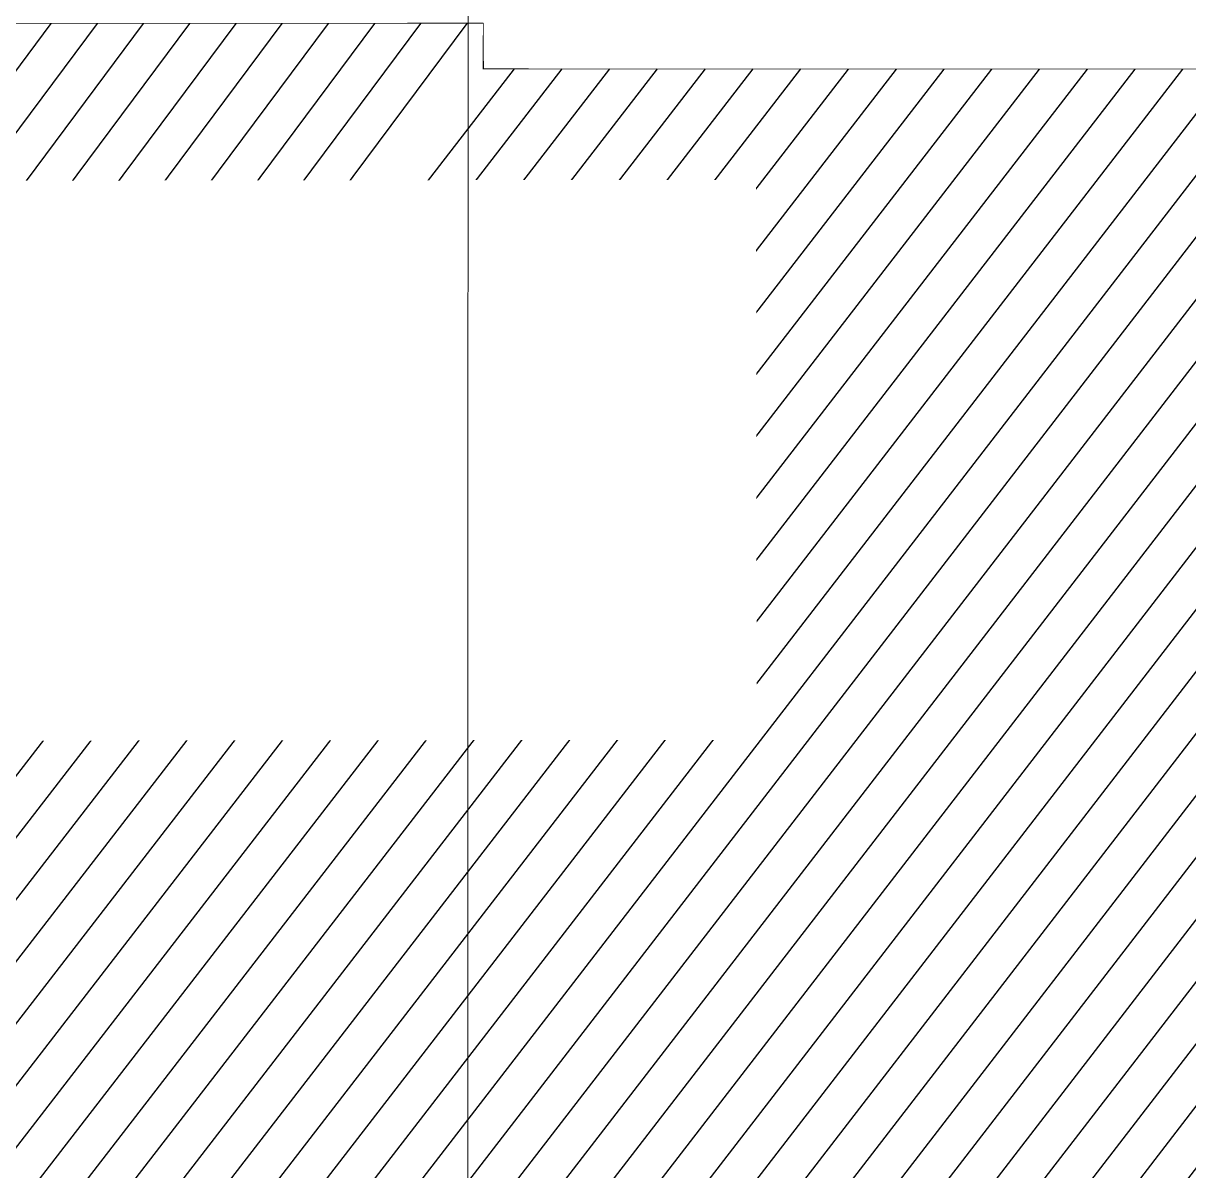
# Model space of a CAD drawing. Header units: centimetres. Extents: x -6122352 to 7132207, y -1694241 to 1947892.
# Drawn here: x 141183 to 148881, y -120280 to -112699 of the extents above; entities that cross this region are included whole.
import ezdxf

# ---------------------------------------------------------------- set-up
doc = ezdxf.new("R2010")
doc.units = ezdxf.units.CM
doc.header["$MEASUREMENT"] = 0
for name, pattern in [('2. HG-ST XR COL 3A (5V 7V 9V 11V - GF (4M & 5D-E)$0$HIDDEN', [0.375, 0.25, -0.125]), ('DASHED2', [0.375, 0.25, -0.125]), ('XR-AR-END-SETTING OUT PLAN$0$23585-XR-AR-END-GROUND FLOOR$0$HIDDEN', [0.375, 0.25, -0.125]), ('XR-AR-MID-SETTING OUT FOR MASTER$0$23585-XR-AR-MID-GROUND FLOOR$0$23261-XR-AR-SI-GF$0$HIDDEN', [0.375, 0.25, -0.125]), ('XR-AR-MID-SETTING OUT FOR MASTER$0$23585-XR-AR-MID-GROUND FLOOR$0$945-4P-1-101-GROUND FLOOR PLAN$0$XR-MIDDLE-GROUND FLOOR PLAN$0$HIDDEN', [9.524999999999999, 6.35, -3.175])]:
    doc.linetypes.add(name, pattern=pattern)
doc.layers.add('23585-XR-AR-DAMAC PLOT LIMITS$0$1-End units', color=7, linetype='Continuous', lineweight=5, true_color=0xf8991e)
for name, color, linetype, lineweight in [('23585-XR-AR-DAMAC PLOT LIMITS$0$1-Mid units', 41, 'Continuous', 5), ('@ Foundations', 4, 'DASHED2', 50), ('A-ANNO-TEXT', 3, 'Continuous', 25), ('XR-AR-END-SETTING OUT PLAN$0$23585-XR-AR-END-GROUND FLOOR$0$A-FLOR-UNDR', 8, 'XR-AR-END-SETTING OUT PLAN$0$23585-XR-AR-END-GROUND FLOOR$0$HIDDEN', 5), ('XR-AR-END-SETTING OUT PLAN$0$23585-XR-AR-END-GROUND FLOOR$0$A-GLAZ-SILL', 8, 'Continuous', 5), ('XR-AR-END-SETTING OUT PLAN$0$23585-XR-AR-END-GROUND FLOOR$0$A-GLAZ-WNDO', 232, 'Continuous', 9), ('XR-AR-END-SETTING OUT PLAN$0$23585-XR-AR-END-GROUND FLOOR$0$A-WALL', 7, 'Continuous', 30), ('XR-AR-END-SETTING OUT PLAN$0$23585-XR-AR-END-GROUND FLOOR$0$S-COLS', 51, 'Continuous', 40), ('XR-AR-END-SETTING OUT PLAN$0$23585-XR-AR-END-GROUND FLOOR$0$S-COLS-PATT', 8, 'Continuous', 5), ('XR-AR-MID-SETTING OUT FOR MASTER$0$23585-XR-AR-MID-GROUND FLOOR$0$$A-GLAZ-WNDO', 232, 'Continuous', 9), ('XR-AR-MID-SETTING OUT FOR MASTER$0$23585-XR-AR-MID-GROUND FLOOR$0$$A-WALL', 1, 'Continuous', 5), ('XR-AR-MID-SETTING OUT FOR MASTER$0$23585-XR-AR-MID-GROUND FLOOR$0$A-EQUP-KITN-PLAN', 202, 'Continuous', 9), ('XR-AR-MID-SETTING OUT FOR MASTER$0$23585-XR-AR-MID-GROUND FLOOR$0$A-FLOR-OVHD', 9, 'XR-AR-MID-SETTING OUT FOR MASTER$0$23585-XR-AR-MID-GROUND FLOOR$0$23261-XR-AR-SI-GF$0$HIDDEN', 15), ('XR-AR-MID-SETTING OUT FOR MASTER$0$23585-XR-AR-MID-GROUND FLOOR$0$A-GLAZ-SILL', 8, 'Continuous', 5), ('XR-AR-MID-SETTING OUT FOR MASTER$0$23585-XR-AR-MID-GROUND FLOOR$0$A-GLAZ-WNDO', 232, 'Continuous', 9), ('XR-AR-MID-SETTING OUT FOR MASTER$0$23585-XR-AR-MID-GROUND FLOOR$0$A-WALL', 7, 'Continuous', 30), ('XR-AR-MID-SETTING OUT FOR MASTER$0$23585-XR-AR-MID-GROUND FLOOR$0$S-COLS', 51, 'Continuous', 40)]:
    doc.layers.add(name, color=color, linetype=linetype, lineweight=lineweight)
for name, color, linetype in [('@MI-REF LAYER', 7, 'Continuous'), ('B_TH_8', 7, 'Continuous'), ('XR-AR-END-SETTING OUT PLAN$0$23585-XR-AR-END-GROUND FLOOR$0$A-Flor-Hral', 3, 'Continuous'), ('XR-AR-END-SETTING OUT PLAN$0$23585-XR-AR-END-GROUND FLOOR$0$A-Flor-Strs', 1, 'Continuous'), ('XR-AR-MID-SETTING OUT FOR MASTER$0$23585-XR-AR-MID-GROUND FLOOR$0$A-Flor-Hral', 3, 'Continuous'), ('XR-AR-MID-SETTING OUT FOR MASTER$0$23585-XR-AR-MID-GROUND FLOOR$0$A-Flor-Strs', 1, 'Continuous'), ('XR-AR-MID-SETTING OUT FOR MASTER$0$23585-XR-AR-MID-GROUND FLOOR$0$G-SHAD-20', 251, 'Continuous'), ('XR-AR-MID-SETTING OUT FOR MASTER$0$23585-XR-AR-MID-GROUND FLOOR$0$GS-HATCH-FLOOR TILE', 251, 'Continuous')]:
    doc.layers.add(name, color=color, linetype=linetype)

# ---------------------------------------------------------------- blocks, each defined once
blk = doc.blocks.new('23585-XR-AR-DAMAC PLOT LIMITS')
at = {"layer": '23585-XR-AR-DAMAC PLOT LIMITS$0$1-End units', "color": 251, "true_color": 0x636466}
blk.add_lwpolyline([(496586.7324999999, 2768913.647299999), (496580.5493000001, 2768906.8991), (496562.8545000004, 2768923.1131), (496569.0373, 2768929.861099999)], close=True, dxfattribs=at)
at = {"layer": '23585-XR-AR-DAMAC PLOT LIMITS$0$1-Mid units', "color": 251, "true_color": 0x636466}
blk.add_lwpolyline([(496590.7858999996, 2768918.0711), (496586.7324999999, 2768913.647299999), (496569.0373, 2768929.861099999), (496573.0906999996, 2768934.284700001)], close=True, dxfattribs=at)
blk = doc.blocks.new('A$Cf093b529')
at = {"layer": 'A-ANNO-TEXT'}
blk.add_blockref('23585-XR-AR-DAMAC PLOT LIMITS', (-495391.9901121984, -2768603.441896566), dxfattribs=at)
blk = doc.blocks.new('XR-AR-END-SETTING OUT PLAN$0$23585-XR-AR-END-GROUND FLOOR$0$A$C75a8815d')
at = {"layer": 'XR-AR-END-SETTING OUT PLAN$0$23585-XR-AR-END-GROUND FLOOR$0$S-COLS', "color": 252, "lineweight": 30}
for points in [[(6049.830236434937, 13227.55946516991), (6049.830236434937, 12227.55946421623), (6249.830236196518, 12227.55946421623), (6249.830236434937, 13227.55946469307)], [(6049.860461950302, 10644.6474583149), (6049.860461473465, 9444.647458553314), (6249.860461711884, 9444.647458791733), (6249.860461950302, 10644.64745926857)]]:
    blk.add_lwpolyline(points, close=True, dxfattribs=at)
blk = doc.blocks.new('XR-AR-END-SETTING OUT PLAN')
at = {"layer": 'XR-AR-END-SETTING OUT PLAN$0$23585-XR-AR-END-GROUND FLOOR$0$A-Flor-Hral', "color": 8}
for p, q in [((7060.101680293679, 13799.99880361557), (9050.100478127599, 13799.9988026619)), ((7060.101679638028, 13749.99880170822), (7060.101680293679, 13799.99880361557)), ((7060.101679638028, 13749.99880170822), (9050.100473538041, 13749.99880218506)), ((7060.101679697633, 12849.9988026619), (8050.101679816842, 12849.99880218506)), ((7060.101679816842, 12799.99880218506), (7060.101679697633, 12849.9988026619)), ((7060.101679816842, 12799.99880218506), (8000.101679638028, 12799.9988026619)), ((8000.101679816842, 11526.76096343994), (8000.101679638028, 12799.9988026619)), ((8050.101679697633, 11545.01038455963), (8050.101679816842, 12849.99880218506))]:
    blk.add_line(p, q, dxfattribs=at)
at = {"layer": 'XR-AR-END-SETTING OUT PLAN$0$23585-XR-AR-END-GROUND FLOOR$0$A-Flor-Strs', "color": 8}
for p, q in [((7110.101679757237, 13849.9988026619), (9050.101679757237, 13849.99880218506)), ((7110.101679816842, 13799.9988026619), (7110.101679757237, 13849.9988026619)), ((7390.101679459214, 13799.99880361557), (7390.101679816842, 13849.9988026619)), ((7670.101679638028, 13799.9988026619), (7670.101679340005, 13849.9988026619)), ((7950.101679816842, 13799.99880218506), (7950.101679757237, 13849.9988026619)), ((7110.101679638028, 12849.99880313873), (7110.101679995656, 13749.9988026619)), ((7390.101679995656, 12849.99880218506), (7390.101679161191, 13749.99880218506)), ((7670.101679697633, 12849.99880170822), (7670.101679697633, 13749.9988026619)), ((7950.101679220796, 12849.9988026619), (7950.101679757237, 13749.9988026619)), ((7110.101679697633, 12749.99880170822), (7110.101679697633, 12799.99880218506)), ((7390.101679518819, 12749.99880313873), (7390.101679816842, 12799.9988026619)), ((7670.101679161191, 12749.99880313873), (7670.101679101586, 12799.9988026619)), ((7950.101679757237, 12799.99880218506), (7950.101679638028, 11508.51154327393)), ((7950.101679876447, 12749.9988026619), (8000.101679638028, 12749.99880313873)), ((8050.101680055261, 12749.9988026619), (9050.097146704793, 12749.99880313873)), ((8000.101679697633, 12469.9988026619), (7950.101679697633, 12469.9988026619)), ((8050.101679340005, 12469.9988026619), (9050.097712770104, 12469.99880218506))]:
    blk.add_line(p, q, dxfattribs=at)
blk.add_lwpolyline([(8550.099979057908, 12189.9988026619), (8550.099979355931, 13299.9988026619), (7110.101679578424, 13299.9988026619)], dxfattribs=at)
at = {"layer": 'XR-AR-END-SETTING OUT PLAN$0$23585-XR-AR-END-GROUND FLOOR$0$A-Flor-Strs', "color": 8, "const_width": 19.99999999999999}
blk.add_lwpolyline([(8325.09997971356, 12329.9988026619), (8550.099979057908, 12189.9988026619), (8775.099979296327, 12329.9988026619)], dxfattribs=at)
at = {"layer": 'XR-AR-END-SETTING OUT PLAN$0$23585-XR-AR-END-GROUND FLOOR$0$A-Flor-Strs', "color": 8}
blk.add_circle((7110.101679578424, 13299.9988026619), 41.76135575145592, dxfattribs=at)
at = {"layer": 'XR-AR-END-SETTING OUT PLAN$0$23585-XR-AR-END-GROUND FLOOR$0$A-FLOR-UNDR', "color": 8, "ltscale": 5}
blk.add_line((7950.111738577485, 12650.00183916092), (9050.101646974683, 12650.0021109581), dxfattribs=at)
at = {"layer": 'XR-AR-END-SETTING OUT PLAN$0$23585-XR-AR-END-GROUND FLOOR$0$A-GLAZ-SILL', "color": 252}
blk.add_line((3550.084660366178, 19523.35189294815), (8750.084660485387, 19523.35189342499), dxfattribs=at)
at = {"layer": 'XR-AR-END-SETTING OUT PLAN$0$23585-XR-AR-END-GROUND FLOOR$0$A-GLAZ-WNDO', "color": 252}
for p, q in [((6150.084660366178, 19773.35189342499), (8750.084660246968, 19773.35189294815)), ((7410.084660485387, 19623.35189294815), (7410.084660306573, 19773.35189294815)), ((7460.084660425782, 19773.35189247131), (7460.084660127759, 19623.35189342499)), ((8700.084660306573, 19623.35189294815), (8700.084660485387, 19773.35189342499)), ((8750.084660246968, 19773.35189294815), (8750.084660485387, 19523.35189342499)), ((8750.084660127759, 19623.35189294815), (6150.084660485387, 19623.35189294815))]:
    blk.add_line(p, q, dxfattribs=at)
blk.add_lwpolyline([(7460.084660306573, 19723.35189294815), (8700.084660604596, 19723.35189294815)], dxfattribs=at)
for points in [[(6150.084660425782, 19563.35189294815), (6230.084660366178, 19563.35189390182), (6230.084660485387, 19613.35189342499), (6150.084660485387, 19613.35189342499)], [(6230.084660366178, 19563.35189390182), (7440.084660246968, 19563.35189294815), (7440.084660246968, 19613.35189199448), (6230.084660485387, 19613.35189342499)], [(7520.084660544991, 19563.35189199448), (7440.084660246968, 19563.35189294815), (7440.084660246968, 19613.35189199448), (7520.084660485387, 19613.35189294815)]]:
    blk.add_lwpolyline(points, close=True, dxfattribs=at)
at = {"layer": 'XR-AR-END-SETTING OUT PLAN$0$23585-XR-AR-END-GROUND FLOOR$0$A-WALL', "color": 8}
for points in [[(9250.08550722897, 19773.2721414566), (8750.084660485387, 19773.35278987885), (8750.084660306573, 19523.27034950256), (9250.027719274163, 19523.38991355896)], [(9250.102083459496, 6650.001490592957), (9050.100989297032, 6650.001235485077), (9050.10098965466, 8750.000639915466), (6850.11106570065, 8750.002635478973), (6850.111066058278, 8700.0026679039), (6750.111065879464, 8700.002668380737), (6750.111065879464, 8750.000871658325), (6650.111065939069, 8750.000871658325), (6650.111065283418, 8850.002022743225), (6950.111065164208, 8850.002250671387), (6950.111065879464, 8899.99970960617), (7050.111065879464, 8899.99970817566), (7050.11106570065, 8850.002797603607), (9050.099628582597, 8850.000640392303), (9050.10098899901, 10349.9981546402), (7050.11106581986, 10349.99975156784), (7050.111065998673, 9799.999710083008), (6950.11106570065, 9799.999708652496), (6950.112433806062, 10550.00580835342), (7050.108891561627, 10550.00580835342), (7050.104876235127, 10449.99988079071), (9050.099116638303, 10449.9981546402), (9049.948119357228, 19523.36598014832), (9249.950268521905, 19523.36597967148)]]:
    blk.add_lwpolyline(points, close=True, dxfattribs=at)
blk.add_lwpolyline([(7250.100541964173, 12200.0021109581), (7250.100542083383, 11450.00580835342), (6950.09668238461, 11450.00602960587), (6950.103889837861, 12750.00211143494), (7950.111920431256, 12750.00211048126), (7950.111738994718, 12650.0021109581), (7100.100542083383, 12650.00211143494), (7100.10202242434, 12200.0021109581), (7250.100541964173, 12200.0021109581), (7250.100541964173, 12200.0021109581), (7250.100541964173, 12200.0021109581)], dxfattribs=at)
at = {"layer": 'XR-AR-END-SETTING OUT PLAN$0$23585-XR-AR-END-GROUND FLOOR$0$S-COLS-PATT', "color": 8}
blk.add_blockref('XR-AR-END-SETTING OUT PLAN$0$23585-XR-AR-END-GROUND FLOOR$0$A$C75a8815d', (3000.129344239831, 5499.998310089111), dxfattribs=at)
blk = doc.blocks.new('END UNIT')
at = {"xscale": 0.001, "yscale": 0.001, "zscale": 0.001}
blk.add_blockref('XR-AR-END-SETTING OUT PLAN', (-9.150201729830158, 0), dxfattribs=at)
blk = doc.blocks.new('XR-AR-MID-SETTING OUT FOR MASTER$0$23585-XR-AR-MID-GROUND FLOOR$0$945-4P-1-101-GROUND FLOOR PLAN$0$XR-MIDDLE-GROUND FLOOR PLAN$0$A$C446944C1')
at = {"layer": 'XR-AR-MID-SETTING OUT FOR MASTER$0$23585-XR-AR-MID-GROUND FLOOR$0$A-GLAZ-SILL', "color": 252}
blk.add_line((-2.733431756496429e-07, -4.737777635455132e-05), (5.199999726377428, -4.737754352390766e-05), dxfattribs=at)
for points in [[(2.208076124545187, -0.02284434624016285), (2.208076124545187, -0.1242443462833762), (2.093846930889413, -0.07354434626176953), (2.208076124545187, -0.02284434624016285)], [(2.991923328721896, -0.02284434624016285), (2.991923328721896, -0.1242443462833762), (3.106152522144839, -0.07354434579610825), (2.991923328721896, -0.02284434624016285)]]:
    blk.add_lwpolyline(points, dxfattribs=at)
at = {"layer": 'XR-AR-MID-SETTING OUT FOR MASTER$0$23585-XR-AR-MID-GROUND FLOOR$0$A-GLAZ-WNDO', "color": 252}
for p, q in [((5.199999726610258, 0.2499526219908148), (-2.735760062932968e-07, 0.2499526222236454)), ((-2.735760062932968e-07, 0.2499526222236454), (-2.733431756496429e-07, -4.737777635455132e-05)), ((0.04999972670339048, 0.0999526223167777), (0.04999972647055984, 0.2499526219908148)), ((1.284999726805836, 0.2499526222236454), (1.284999726805836, 0.09995262185111642)), ((1.334999726619571, 0.09995262208394706), (1.334999726619571, 0.2499526222236454)), ((3.864999726880342, 0.0999526223167777), (3.864999726880342, 0.2499526224564761)), ((3.914999726694077, 0.2499526222236454), (3.914999726694077, 0.09995262185111642)), ((5.149999726563692, 0.09995262254960835), (5.149999726796523, 0.2499526222236454)), ((5.199999726610258, 0.2499526219908148), (5.199999726377428, -4.737754352390766e-05)), ((-2.733431756496429e-07, 0.09995262208394706), (2.599999726517126, 0.09995262185111642)), ((5.199999726610258, 0.0999526223167777), (2.599999726517126, 0.09995262185111642))]:
    blk.add_line(p, q, dxfattribs=at)
for points in [[(1.284999726805836, 0.1999526221770793), (0.04999972647055984, 0.1999526226427406)], [(3.914999726694077, 0.1999526221770793), (5.149999726796523, 0.1999526219442487)]]:
    blk.add_lwpolyline(points, dxfattribs=at)
for points in [[(1.224999726749957, 0.03995262226089835), (1.304999726824462, 0.03995262226089835), (1.304999726824462, 0.08995262207463384), (1.224999726517126, 0.08995262230746448)], [(2.51999972644262, 0.03995262226089835), (1.304999726824462, 0.03995262226089835), (1.304999726824462, 0.08995262207463384), (2.519999726675451, 0.08995262207463384)], [(2.599999726517126, 0.03995262226089835), (2.51999972644262, 0.03995262226089835), (2.519999726675451, 0.08995262207463384), (2.599999726517126, 0.08995262254029512)], [(2.599999726517126, 0.03995262226089835), (2.679999726591632, 0.03995262202806771), (2.679999726591632, 0.08995262254029512), (2.599999726517126, 0.08995262254029512)], [(2.679999726591632, 0.03995262202806771), (3.89499972644262, 0.039952622493729), (3.894999726675451, 0.08995262207463384), (2.679999726591632, 0.08995262254029512)], [(3.974999726749957, 0.039952622493729), (3.89499972644262, 0.039952622493729), (3.894999726675451, 0.08995262207463384), (3.974999726749957, 0.08995262230746448)]]:
    blk.add_lwpolyline(points, close=True, dxfattribs=at)
blk = doc.blocks.new('XR-AR-MID-SETTING OUT FOR MASTER$0$23585-XR-AR-MID-GROUND FLOOR$0$945-4P-1-101-GROUND FLOOR PLAN$0$XR-MIDDLE-GROUND FLOOR PLAN$0$BREAK LINE1')
blk.add_lwpolyline([(648.1633601741578, -6.16698093744526, 0, 0, 0), (100.7725748287976, -6.16698093744526, 16.74478720384293, 16.74478720384293, 0), (38.27257482879577, -177.8843240237456, 16.74478720384293, 16.74478720384293, 0), (-86.72742517120423, 165.5503621488551, 16.74478720384293, 16.74478720384293, 0), (-149.2274251712042, -6.166980937447079, 0, 0, 0), (-912.0704092131346, -6.166980937441622, 0, 0, 0)], format="xyseb")
blk = doc.blocks.new('XR-AR-MID-SETTING OUT FOR MASTER$0$23585-XR-AR-MID-GROUND FLOOR$0$945-4P-1-101-GROUND FLOOR PLAN$0$XR-MIDDLE-GROUND FLOOR PLAN$0$WRFWF')
at = {"layer": 'XR-AR-MID-SETTING OUT FOR MASTER$0$23585-XR-AR-MID-GROUND FLOOR$0$A-FLOR-OVHD', "linetype": 'XR-AR-MID-SETTING OUT FOR MASTER$0$23585-XR-AR-MID-GROUND FLOOR$0$945-4P-1-101-GROUND FLOOR PLAN$0$XR-MIDDLE-GROUND FLOOR PLAN$0$HIDDEN', "ltscale": 0.1}
for p, q in [((9250.00889430586, 14089.9999996908), (9250.008894346622, 9909.449274283641)), ((10350.00889432596, 14089.44927426482), (9250.008894305867, 14089.44927426484)), ((10350.00889432159, 13809.44927426483), (9250.008894308598, 13809.44927426484)), ((10350.00889431722, 13529.44927426483), (9250.008894311328, 13529.44927426484)), ((10350.00889431286, 13249.44927426483), (9250.008894314058, 13249.44927426484)), ((10350.00889431286, 12969.44927426484), (9250.008894314054, 12969.44927426485)), ((10350.00889431285, 12689.44927426484), (9250.00889431405, 12689.44927426486)), ((10350.00889431285, 12409.44927426485), (9250.008894314047, 12409.44927426486)), ((10350.00889431284, 12129.44927426485), (9250.008894314044, 12129.44927426487)), ((10350.00889431284, 11849.44927426486), (9250.00889431404, 11849.44927426487)), ((10350.00889431284, 11569.44927426486), (9250.008894314036, 11569.44927426488)), ((10350.00889431283, 11289.44927426487), (9250.00889431403, 11289.44927426488)), ((10350.00889431283, 11009.44927426487), (9250.008894314027, 11009.44927426489)), ((10350.00889432794, 11009.4492742833), (10350.00889432794, 9909.449274272882)), ((10350.00889432794, 9909.449274272882), (9250.008894346622, 9909.449274283641))]:
    blk.add_line(p, q, dxfattribs=at)
blk.add_lwpolyline([(10350.00889430916, 14369.99999969173), (10350.00889431698, 11009.4492742833)], dxfattribs=at)
blk = doc.blocks.new('XR-AR-MID-SETTING OUT FOR MASTER$0$23585-XR-AR-MID-GROUND FLOOR$0$945-4P-1-101-GROUND FLOOR PLAN$0$XR-MIDDLE-GROUND FLOOR PLAN$0$ASDASDASD')
blk.add_wipeout([(-42428.49006074868, 24502.348435747233), (-42278.49006074868, 24502.348435747143), (-42278.490060748925, 24052.348435747146), (-42428.49006074892, 24052.34843574723)])
blk.add_hatch(color=256).paths.add_polyline_path([(-42428.49006074868, 24502.34843574724), (-42278.49006074868, 24502.34843574715), (-42428.49006074893, 24052.34843574724)])
for p, q in [((-42278.49006074868, 24502.34843574715), (-42428.49006074868, 24502.34843574724)), ((-42428.49006074868, 24502.34843574724), (-42428.49006074893, 24052.34843574724)), ((-42428.49006074893, 24052.34843574724), (-42278.49006074868, 24502.34843574715)), ((-42278.49006074893, 24052.34843574715), (-42278.49006074868, 24502.34843574715)), ((-42428.49006074893, 24052.34843574724), (-42278.49006074893, 24052.34843574715))]:
    blk.add_line(p, q)
blk = doc.blocks.new('XR-AR-MID-SETTING OUT FOR MASTER$0$23585-XR-AR-MID-GROUND FLOOR$0$A$C08698786')
at = {"layer": 'XR-AR-MID-SETTING OUT FOR MASTER$0$23585-XR-AR-MID-GROUND FLOOR$0$S-COLS', "color": 252, "lineweight": 30}
for points in [[(-100.1414103507996, 18727.55777406693), (-100.141410112381, 17727.55777406693), (99.85858964920044, 17727.55777430534), (99.85858988761902, 18727.55777430534)], [(-100.1111845970154, 16144.64576864243), (-100.111184835434, 14944.64576864243), (99.88881516456604, 14944.64576816559), (99.88881492614746, 16144.64576816559)]]:
    blk.add_lwpolyline(points, close=True, dxfattribs=at)
blk = doc.blocks.new('XR-AR-MID-SETTING OUT FOR MASTER')
at = {"layer": 'XR-AR-MID-SETTING OUT FOR MASTER$0$23585-XR-AR-MID-GROUND FLOOR$0$A-EQUP-KITN-PLAN', "color": 8}
for p, q in [((3900.071841031313, 15202.66031169891), (5500.076263219118, 15202.66031217575)), ((3900.071840971708, 14952.66031217575), (3900.071841031313, 15202.66031169891)), ((3500.047055631876, 14252.66031169891), (5300.028238087893, 14252.66031217575))]:
    blk.add_line(p, q, dxfattribs=at)
at = {"layer": 'XR-AR-MID-SETTING OUT FOR MASTER$0$23585-XR-AR-MID-GROUND FLOOR$0$A-Flor-Hral', "color": 8}
blk.add_lwpolyline([(100.008808940649, 14902.65850448608), (2090.008809119463, 14902.65850496292), (2090.008808881044, 14852.65850448608), (100.0088091790676, 14852.65850496292)], dxfattribs=at)
at = {"layer": 'XR-AR-MID-SETTING OUT FOR MASTER$0$23585-XR-AR-MID-GROUND FLOOR$0$A-FLOR-OVHD', "color": 8, "linetype": 'XR-AR-MID-SETTING OUT FOR MASTER$0$23585-XR-AR-MID-GROUND FLOOR$0$23261-XR-AR-SI-GF$0$HIDDEN', "ltscale": 5}
for p, q in [((5500.000221520662, 14952.65890216827), (3899.995457738638, 14952.65890169144)), ((3900.071499198675, 14852.66031217575), (5500.076263397932, 14852.66031265259)), ((3400.046698898077, 14152.65701627731), (3400.011432737112, 12202.66620731354)), ((3500.053779155016, 12202.66576147079), (3500.053778856993, 14152.65753126144))]:
    blk.add_line(p, q, dxfattribs=at)
at = {"layer": 'XR-AR-MID-SETTING OUT FOR MASTER$0$23585-XR-AR-MID-GROUND FLOOR$0$A-Flor-Strs', "color": 8}
for p, q in [((2040.00880882144, 14952.65850496292), (100.0088088214397, 14952.65850496292)), ((1200.008809238672, 14952.65850496292), (1200.008808940649, 14902.65850400925)), ((1480.008808463812, 14952.65850496292), (1480.008808642626, 14902.65850543976)), ((1760.008809119463, 14952.65850448608), (1760.008808940649, 14902.65850448608)), ((2040.00880882144, 14952.65850496292), (2040.008809179068, 14902.65850400925)), ((1200.008808404207, 14852.65850448608), (1200.00880882144, 13952.65850496292)), ((1480.008808940649, 14852.65850448608), (1480.008808940649, 13952.65850400925)), ((1760.008809119463, 14852.65850448608), (1760.008808523417, 13952.65850448608)), ((2040.008808940649, 14852.65850448608), (2040.008808881044, 13952.65850448608)), ((1480.008808881044, 13902.65850496292), (1480.008808583021, 13852.65850496292)), ((1760.008809000254, 13902.65850448608), (1760.008809000254, 13852.65850496292)), ((2040.008808881044, 13902.65850496292), (2040.008808881044, 13852.65850400925)), ((1100.008809238672, 13852.65850496292), (100.0088088810444, 13852.65850400925)), ((1200.00880882144, 13852.65850448608), (1200.008808583021, 13573.20923042297)), ((1100.008808940649, 13572.65850400925), (100.008808940649, 13572.65850448608)), ((1200.008809119463, 13572.65850448608), (1150.008809417486, 13572.65850448608))]:
    blk.add_line(p, q, dxfattribs=at)
blk.add_lwpolyline([(1200.008809119463, 13902.65850448608), (1200.008808881044, 13852.65850400925), (1150.008809179068, 13852.65850496292)], dxfattribs=at)
at = {"layer": 'XR-AR-MID-SETTING OUT FOR MASTER$0$23585-XR-AR-MID-GROUND FLOOR$0$A-Flor-Strs', "color": 8, "const_width": 15.00000006679886}
blk.add_lwpolyline([(455.1530921757221, 13685.15850496292), (650.0088085234165, 13572.65850496292), (844.8645255863667, 13685.15850543976)], dxfattribs=at)
at = {"layer": 'XR-AR-MID-SETTING OUT FOR MASTER$0$23585-XR-AR-MID-GROUND FLOOR$0$A-Flor-Strs', "color": 8}
blk.add_circle((2040.008809119463, 14402.65850496292), 45.00000020605513, dxfattribs=at)
at = {"layer": 'XR-AR-MID-SETTING OUT FOR MASTER$0$23585-XR-AR-MID-GROUND FLOOR$0$A-WALL', "color": 8}
for points in [[(100.0000008046627, 19472.65428304672), (400.0004432499409, 19472.65428209305), (400.0004433095455, 19222.70159435272), (99.99999997019768, 19222.70159482956)], [(3900.046799689531, 14852.65960979462), (3900.046799749136, 14952.65960931778), (3400.047055512667, 14952.661257267), (3400.046698898077, 14152.65701627731), (3500.047055453062, 14152.6577372551), (3500.047055572271, 14852.65960979462)], [(1950.000811725855, 13202.63829565048), (2000.00029399991, 13202.63829565048), (2000.00945982337, 13652.63829517365), (1950.000810950994, 13652.63829469681)], [(3400.011432737112, 12202.66620731354), (3500.05377843976, 12202.66548633575), (3500.054259866476, 11502.6662735939), (4400.00315502286, 11502.6662735939), (4400.003322631121, 11252.66687631607), (3650.009347468615, 11252.66637420654), (3650.00999417901, 11027.59896087646), (3399.999906569719, 11027.60113668442)]]:
    blk.add_lwpolyline(points, close=True, dxfattribs=at)
blk.add_lwpolyline([(3500.047055572271, 14852.65960979462), (3400.047011226416, 14852.65965414047)], dxfattribs=at)
at = {"layer": 'XR-AR-MID-SETTING OUT FOR MASTER$0$23585-XR-AR-MID-GROUND FLOOR$0$$A-GLAZ-WNDO', "color": 8, "xscale": -1000, "yscale": 1000, "zscale": 1000}
blk.add_blockref('XR-AR-MID-SETTING OUT FOR MASTER$0$23585-XR-AR-MID-GROUND FLOOR$0$945-4P-1-101-GROUND FLOOR PLAN$0$XR-MIDDLE-GROUND FLOOR PLAN$0$A$C446944C1', (5600.000170022249, 19222.70166015625), dxfattribs=at)
at = {"layer": 'XR-AR-MID-SETTING OUT FOR MASTER$0$23585-XR-AR-MID-GROUND FLOOR$0$$A-WALL', "color": 8}
blk.add_blockref('XR-AR-MID-SETTING OUT FOR MASTER$0$23585-XR-AR-MID-GROUND FLOOR$0$945-4P-1-101-GROUND FLOOR PLAN$0$XR-MIDDLE-GROUND FLOOR PLAN$0$WRFWF', (-9150.000085562468, -796.7907695770264), dxfattribs=at)
at = {"layer": 'XR-AR-MID-SETTING OUT FOR MASTER$0$23585-XR-AR-MID-GROUND FLOOR$0$A-FLOR-OVHD', "color": 8, "linetype": 'XR-AR-MID-SETTING OUT FOR MASTER$0$23585-XR-AR-MID-GROUND FLOOR$0$23261-XR-AR-SI-GF$0$HIDDEN', "ltscale": 5, "xscale": -0.9999999999999997, "rotation": 194.2810957359752}
blk.add_blockref('XR-AR-MID-SETTING OUT FOR MASTER$0$23585-XR-AR-MID-GROUND FLOOR$0$945-4P-1-101-GROUND FLOOR PLAN$0$XR-MIDDLE-GROUND FLOOR PLAN$0$BREAK LINE1', (675.0088040530682, 13433.20923042297), dxfattribs=at)
at = {"layer": 'XR-AR-MID-SETTING OUT FOR MASTER$0$23585-XR-AR-MID-GROUND FLOOR$0$G-SHAD-20', "color": 8}
blk.add_blockref('XR-AR-MID-SETTING OUT FOR MASTER$0$23585-XR-AR-MID-GROUND FLOOR$0$945-4P-1-101-GROUND FLOOR PLAN$0$XR-MIDDLE-GROUND FLOOR PLAN$0$ASDASDASD', (44478.49782505631, -10849.71202945709), dxfattribs=at)
at = {"layer": 'XR-AR-MID-SETTING OUT FOR MASTER$0$23585-XR-AR-MID-GROUND FLOOR$0$A-Flor-Hral', "color": 8}
blk.add_lwpolyline([(1150.008809179068, 13560.48195743561), (1150.008809059858, 13902.65850496292), (2090.008809238672, 13902.65850496292), (2090.008809119463, 13952.65850496292), (1100.008808940649, 13952.65850448608), (1100.008809119463, 13547.75468444824)], dxfattribs=at)
at = {"layer": 'XR-AR-MID-SETTING OUT FOR MASTER$0$23585-XR-AR-MID-GROUND FLOOR$0$A-Flor-Strs', "color": 8}
blk.add_lwpolyline([(650.0088085234165, 13572.65850496292), (650.008808940649, 14402.65850448608), (2040.008809119463, 14402.65850496292)], dxfattribs=at)
at = {"layer": 'XR-AR-MID-SETTING OUT FOR MASTER$0$23585-XR-AR-MID-GROUND FLOOR$0$A-WALL', "color": 8}
for points in [[(99.99999931454659, 19472.65428209305), (-99.99999925494194, 19472.65428256989), (-99.998236566782, 5500.00000667572), (100.0017631351948, 5500.000006198883), (99.9995484650135, 8850.141927242279), (1100.048611491919, 8850.10940027237), (1100.048611015081, 8950.109399795532), (100.03925588727, 8950.072475910187), (100.0088088810444, 10949.9982419014), (2099.951952844858, 10949.99824142456), (2099.998660355806, 9950.143901348114), (2199.988806992769, 9950.143900871277), (2200.057162195444, 11149.97698402405), (2100.075846284628, 11149.97698354721), (2100.039519578218, 11049.97698402405), (100.0088088810444, 11049.99824142456)], [(2200.013650625944, 13652.63605213165), (2200.017217665911, 13652.6360502243), (2200.024336546659, 13852.63604974747), (1199.974533885717, 13852.65850543976), (1199.974534541368, 13752.66171360016), (1850.013650208712, 13752.64729642868), (1850.013650685549, 13102.64278697968), (2100.128742069006, 13102.63829755783), (2100.128742545843, 12652.63829708099), (1949.986809521914, 12652.64009141922), (1949.9868093431, 12552.35255002975), (2100.055755704641, 12552.35255050659), (2100.016017049551, 12049.97720527649), (2199.959899276495, 12049.97720527649), (2199.999632865191, 13202.6360502243), (2050.003180772066, 13202.63829612732), (2050.012347489595, 13652.63829517365), (2200.019845813513, 13652.63604927063)]]:
    blk.add_lwpolyline(points, close=True, dxfattribs=at)
at = {"layer": 'XR-AR-MID-SETTING OUT FOR MASTER$0$23585-XR-AR-MID-GROUND FLOOR$0$GS-HATCH-FLOOR TILE', "color": 8}
blk.add_blockref('XR-AR-MID-SETTING OUT FOR MASTER$0$23585-XR-AR-MID-GROUND FLOOR$0$A$C08698786', (-1.490116119384766e-07, 0), dxfattribs=at)
blk = doc.blocks.new('MID UNIT')
at = {"xscale": 0.001, "yscale": 0.001, "zscale": 0.001}
blk.add_blockref('XR-AR-MID-SETTING OUT FOR MASTER', (0, 0), dxfattribs=at)
blk = doc.blocks.new('TH_8')
at = {"xscale": -1}
blk.add_blockref('END UNIT', (495850.3053798423, 2769197.479078153), dxfattribs=at)
blk.add_blockref('MID UNIT', (495850.3053798463, 2769197.479078153), dxfattribs=at)
blk = doc.blocks.new('A$Ca7ad59d2')
at = {"layer": 'B_TH_8', "xscale": 1.000018136216304, "yscale": 1.000018136216304, "zscale": 1.000018136216304}
blk.add_blockref('TH_8', (-495803.6470986201, -2769248.051850634), dxfattribs=at)
blk = doc.blocks.new('A$Cac0110ba')
at = {"rotation": 227.5015136760979}
blk.add_blockref('A$Ca7ad59d2', (28.54929658252513, 57.49132066033781), dxfattribs=at)
at = {"layer": '@ Foundations', "linetype": 'DASHED2', "ltscale": 25}
blk.add_lwpolyline([(-0.04739975003758445, 6.384175539482385), (3.897129488352221, 2.769872136414051), (5.721170457953122, 4.760569135192782), (1.776641219796147, 8.374872538261116)], close=True, dxfattribs=at)

msp = doc.modelspace()

# ---------------------------------------------------------------- block references
at = {"color": 94, "linetype": '2. HG-ST XR COL 3A (5V 7V 9V 11V - GF (4M & 5D-E)$0$HIDDEN', "xscale": -1000, "yscale": 1000, "zscale": 1000, "rotation": 227.4902504429082}
msp.add_blockref('A$Cac0110ba', (138096.0226727291, -114332.0896886629), dxfattribs=at)

# ---------------------------------------------------------------- next in the draw order: wipeouts: each hides what was drawn before it
at = {"color": 10}
msp.add_wipeout([(137968.6050089273, -112699.88154806386), (137966.18820953698, -126973.40495409524), (198269.79932360497, -126982.9675742559), (198272.37498426886, -112711.46911353212), (192022.26143355865, -112708.32827066386), (192022.09189432164, -113008.95155569575), (144220.97485975258, -113000.47365887718), (144221.1628212024, -112699.85037546082), (137967.30578698963, -112699.8637357601)], dxfattribs=at).dxf.layer = '@MI-REF LAYER'

# ---------------------------------------------------------------- next in the draw order: hatches: boundary and pattern name
at = {"layer": '@MI-REF LAYER'}
h = msp.add_hatch(dxfattribs=at)
h.set_pattern_fill('ANSI31', color=256, scale=1999.999998458916, angle=6.722712845868625)
h.set_pattern_definition([(51.72271284586864, (-2377109764.910875, -1504175407.484143), (-196.2554993275065, 154.8669715833345), [])])
h.paths.add_polyline_path([(198270.4731260898, -126982.9677121157), (198272.3749842689, -112711.4691135321), (192022.2614333206, -112708.3282709568), (192022.091894052, -113008.9515559804), (144220.9748597195, -113000.4736589163), (144221.1628206024, -112699.8503761254), (137967.3005278277, -112699.9590492565), (137964.8895022705, -126973.500041178)])

# ---------------------------------------------------------------- next in the draw order: linework, layer by layer
at = {"layer": '@MI-REF LAYER', "linetype": 'DASHED2', "extrusion": (-4.06944259954008e-12, -7.460187374667495e-09, 1), "elevation": 0.0008531372687334511}
msp.add_lwpolyline([(144123.2910651996, -111984.6549322386), (160775.8858289238, -111988.9965192701), (161280.9530779762, -112726.2354869021)], dxfattribs=at)
at = {"layer": '@MI-REF LAYER', "const_width": 5.000000000000002}
msp.add_lwpolyline([(198270.4731260898, -126982.9677121157), (198272.3749842689, -112711.4691135321), (192022.2614333206, -112708.3282709568), (192022.091894052, -113008.9515559804), (144220.9748597195, -113000.4736589163), (144221.1628206024, -112699.8503761254), (137967.3005278277, -112699.9590492565), (137964.8895022705, -126973.500041178), (198270.4731260898, -126982.9677121157)], close=True, dxfattribs=at)

# ---------------------------------------------------------------- next in the draw order: wipeouts: each hides what was drawn before it
msp.add_wipeout([(139054.09229064485, -113740.41989528429), (146023.57583514164, -113733.46531582763), (146027.26792189994, -117433.46347294621), (139057.78437651155, -117440.41805496335)]).dxf.layer = '@MI-REF LAYER'

# ---------------------------------------------------------------- next in the draw order: block references
at = {"layer": '@MI-REF LAYER', "xscale": 1000, "yscale": 1000, "zscale": 1000, "rotation": 312.4882903633292}
msp.add_blockref('A$Cf093b529', (-891608.7329339073, 539022.7201118186), dxfattribs=at)

doc.saveas('drawing.dxf')
